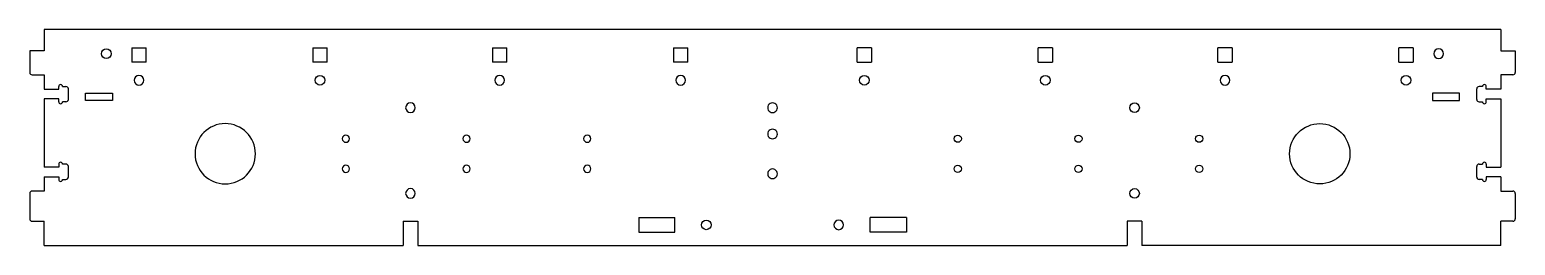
# Model space of a CAD drawing. Header units: millimetres. Extents: x -1858 to -627, y -1538 to -1359.
import ezdxf

# ---------------------------------------------------------------- set-up
doc = ezdxf.new("R2010")
doc.units = ezdxf.units.MM
doc.layers.get('0').update_dxf_attribs({"color": 253, "lineweight": 70, "true_color": 0x8faf8f})

msp = doc.modelspace()

# ---------------------------------------------------------------- linework, layer by layer
at = {"color": 158, "lineweight": -3, "true_color": 0x052648}
for p, q in [((-638.5, -1359.4), (-1845.5, -1359.4)), ((-1845.5, -1359.4), (-1845.5, -1376.9)), ((-638.5, -1359.4), (-638.5, -1376.9)), ((-1845.5, -1376.9), (-1857.5, -1376.9)), ((-1857.5, -1376.9), (-1857.5, -1394.9)), ((-1773, -1374.4), (-1773, -1386.4)), ((-1773, -1374.4), (-1761, -1374.4)), ((-1761, -1386.4), (-1761, -1374.4)), ((-1623, -1374.4), (-1623, -1386.4)), ((-1623, -1374.4), (-1611, -1374.4)), ((-1611, -1386.4), (-1611, -1374.4)), ((-1474.1, -1374.4), (-1474.1, -1386.4)), ((-1474.1, -1374.4), (-1462.1, -1374.4)), ((-1462.1, -1386.4), (-1462.1, -1374.4)), ((-1324.1, -1374.4), (-1324.1, -1386.4)), ((-1324.1, -1374.4), (-1312.1, -1374.4)), ((-1312.1, -1386.4), (-1312.1, -1374.4)), ((-1171.9, -1386.4), (-1171.9, -1374.4)), ((-1159.9, -1374.4), (-1171.9, -1374.4)), ((-1159.9, -1374.4), (-1159.9, -1386.4)), ((-1021.9, -1386.4), (-1021.9, -1374.4)), ((-1009.9, -1374.4), (-1021.9, -1374.4)), ((-1009.9, -1374.4), (-1009.9, -1386.4)), ((-873, -1386.4), (-873, -1374.4)), ((-861, -1374.4), (-873, -1374.4)), ((-861, -1374.4), (-861, -1386.4)), ((-723, -1386.4), (-723, -1374.4)), ((-711, -1374.4), (-723, -1374.4)), ((-711, -1374.4), (-711, -1386.4)), ((-638.5, -1376.9), (-626.5, -1376.9)), ((-626.5, -1376.9), (-626.5, -1394.9)), ((-1761, -1386.4), (-1773, -1386.4)), ((-1611, -1386.4), (-1623, -1386.4)), ((-1462.1, -1386.4), (-1474.1, -1386.4)), ((-1312.1, -1386.4), (-1324.1, -1386.4)), ((-1171.9, -1386.4), (-1159.9, -1386.4)), ((-1021.9, -1386.4), (-1009.9, -1386.4)), ((-873, -1386.4), (-861, -1386.4)), ((-723, -1386.4), (-711, -1386.4)), ((-1855.5, -1396.9), (-1845.5, -1396.9)), ((-1845.5, -1396.9), (-1845.5, -1408.9)), ((-638.5, -1396.9), (-638.5, -1408.9)), ((-628.5, -1396.9), (-638.5, -1396.9)), ((-1845.5, -1408.9), (-1833.5, -1408.9)), ((-1833.5, -1408.9), (-1833.5, -1406.6)), ((-1830.3, -1406.6), (-1827.5, -1406.6)), ((-1825.5, -1417.3), (-1825.5, -1408.6)), ((-1811.4, -1412.2), (-1788.9, -1412.2)), ((-1811.4, -1418.2), (-1811.4, -1412.2)), ((-1788.9, -1412.2), (-1788.9, -1418.2)), ((-672.6, -1412.2), (-695.1, -1412.2)), ((-695.1, -1412.2), (-695.1, -1418.2)), ((-672.6, -1418.2), (-672.6, -1412.2)), ((-658.5, -1417.3), (-658.5, -1408.6)), ((-653.7, -1406.6), (-656.5, -1406.6)), ((-650.5, -1408.9), (-650.5, -1406.6)), ((-638.5, -1408.9), (-650.5, -1408.9)), ((-1833.5, -1416.9), (-1845.5, -1416.9)), ((-1845.5, -1416.9), (-1845.5, -1473.4)), ((-1833.5, -1419.3), (-1833.5, -1416.9)), ((-1827.5, -1419.3), (-1830.3, -1419.3)), ((-1788.9, -1418.2), (-1811.4, -1418.2)), ((-695.1, -1418.2), (-672.6, -1418.2)), ((-656.5, -1419.3), (-653.7, -1419.3)), ((-650.5, -1419.3), (-650.5, -1416.9)), ((-650.5, -1416.9), (-638.5, -1416.9)), ((-638.5, -1416.9), (-638.5, -1473.4)), ((-1833.5, -1473.4), (-1845.5, -1473.4)), ((-1833.5, -1471), (-1833.5, -1473.4)), ((-1827.5, -1471), (-1830.3, -1471)), ((-1825.5, -1481.7), (-1825.5, -1473)), ((-658.5, -1481.7), (-658.5, -1473)), ((-656.5, -1471), (-653.7, -1471)), ((-650.5, -1471), (-650.5, -1473.4)), ((-650.5, -1473.4), (-638.5, -1473.4)), ((-1845.5, -1481.4), (-1833.5, -1481.4)), ((-1845.5, -1481.4), (-1845.5, -1493.4)), ((-1833.5, -1481.4), (-1833.5, -1483.7)), ((-1830.3, -1483.7), (-1827.5, -1483.7)), ((-653.7, -1483.7), (-656.5, -1483.7)), ((-638.5, -1481.4), (-650.5, -1481.4)), ((-650.5, -1481.4), (-650.5, -1483.7)), ((-638.5, -1481.4), (-638.5, -1493.4)), ((-1857.5, -1495.4), (-1857.5, -1516.4)), ((-1845.5, -1493.4), (-1855.5, -1493.4)), ((-638.5, -1493.4), (-628.5, -1493.4)), ((-626.5, -1495.4), (-626.5, -1516.4)), ((-1855.5, -1518.4), (-1845.5, -1518.4)), ((-1845.5, -1538.4), (-1845.5, -1518.4)), ((-1548, -1518.4), (-1548, -1538.4)), ((-1548, -1518.4), (-1536, -1518.4)), ((-1536, -1518.4), (-1536, -1538.4)), ((-1352.9, -1515.4), (-1352.9, -1527.4)), ((-1352.9, -1515.4), (-1322.9, -1515.4)), ((-1322.9, -1527.4), (-1322.9, -1515.4)), ((-1131.1, -1515.4), (-1161.1, -1515.4)), ((-1161.1, -1527.4), (-1161.1, -1515.4)), ((-1131.1, -1515.4), (-1131.1, -1527.4)), ((-936, -1518.4), (-948, -1518.4)), ((-948, -1518.4), (-948, -1538.4)), ((-936, -1518.4), (-936, -1538.4)), ((-638.5, -1538.4), (-638.5, -1518.4)), ((-628.5, -1518.4), (-638.5, -1518.4)), ((-1845.5, -1538.4), (-1548, -1538.4)), ((-1536, -1538.4), (-948, -1538.4)), ((-1352.9, -1527.4), (-1322.9, -1527.4)), ((-1131.1, -1527.4), (-1161.1, -1527.4)), ((-638.5, -1538.4), (-936, -1538.4))]:
    msp.add_line(p, q, dxfattribs=at)
for centre, radius in [((-1794, -1379.4), 4), ((-1617, -1401.4), 4), ((-1165.9, -1401.4), 4), ((-1015.9, -1401.4), 4), ((-717, -1401.4), 4), ((-942, -1424.2), 4), ((-788.5, -1462.4), 25), ((-1088.5, -1449.9), 3), ((-988.5, -1449.9), 3), ((-888.5, -1449.9), 3), ((-1088.5, -1474.9), 3), ((-988.5, -1474.9), 3), ((-888.5, -1474.9), 3), ((-942, -1495.3), 4), ((-1296.9, -1521.4), 4)]:
    msp.add_circle(centre, radius, dxfattribs=at)
at = {"color": 158, "lineweight": -3, "true_color": 0x052648, "extrusion": (-3.60276e-15, -1.108e-16, -1)}
for centre, radius in [((690, -1379.4), 4), ((1767, -1401.4), 4), ((1468.1, -1401.4), 4), ((1318.1, -1401.4), 4), ((867, -1401.4), 4), ((1542, -1424.2), 4), ((1695.5, -1462.4), 25), ((1595.5, -1449.9), 3), ((1495.5, -1449.9), 3), ((1395.5, -1449.9), 3), ((1595.5, -1474.9), 3), ((1495.5, -1474.9), 3), ((1395.5, -1474.9), 3), ((1542, -1495.3), 4), ((1187.1, -1521.4), 4)]:
    msp.add_circle(centre, radius, dxfattribs=at)
at = {"color": 158, "lineweight": -3, "true_color": 0x052648}
for centre, radius, start, end in [((-1855.5, -1394.9), 2, 180, 270), ((-628.5, -1394.9), 2, 270, 360), ((-1831.9, -1406.6), 1.6, 0, 180), ((-1827.5, -1408.6), 2, 360, 90), ((-656.5, -1408.6), 2, 90, 180), ((-652.1, -1406.6), 1.6, 0, 180), ((-1831.9, -1419.3), 1.6, 180, 360), ((-1827.5, -1417.3), 2, 270, 0), ((-1242, -1424.2), 4, 89.9976, 270.0024), ((-1242, -1424.2), 4, 269.9976, 90.0024), ((-656.5, -1417.3), 2, 180, 270), ((-652.1, -1419.3), 1.6, 180, 360), ((-1242, -1446), 4, 89.9976, 270.0024), ((-1242, -1446), 4, 269.9976, 90.0024), ((-1831.9, -1471), 1.6, 360, 180), ((-1827.5, -1473), 2, 360, 90), ((-1242, -1479), 4, 89.9976, 270.0024), ((-1242, -1479), 4, 269.9976, 90.0024), ((-656.5, -1473), 2, 90, 180), ((-652.1, -1471), 1.6, 360, 180), ((-1831.9, -1483.7), 1.6, 180, 0), ((-1827.5, -1481.7), 2, 270, 0), ((-656.5, -1481.7), 2, 180, 270), ((-652.1, -1483.7), 1.6, 180, 0), ((-1855.5, -1495.4), 2, 90, 180), ((-628.5, -1495.4), 2, 0, 90), ((-1855.5, -1516.4), 2, 180, 270), ((-628.5, -1516.4), 2, 270, 360)]:
    msp.add_arc(centre, radius, start, end, dxfattribs=at)

doc.saveas('drawing.dxf')
